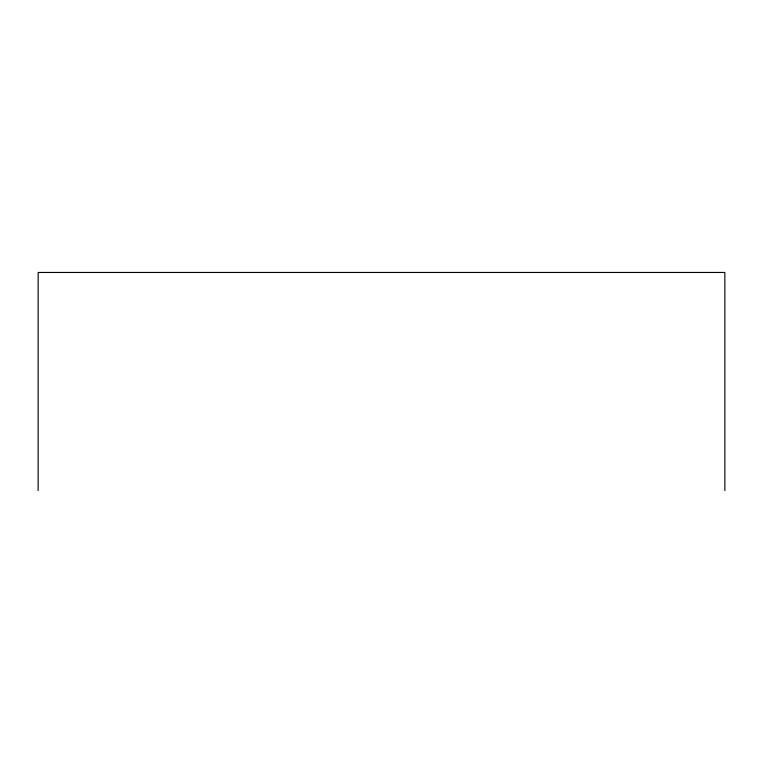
<?xml version="1.0" encoding="UTF-8"?>
<svg xmlns="http://www.w3.org/2000/svg" width="763" height="763" viewBox="0 0 763 763"><rect width="100%" height="100%" fill="white"/><g stroke="black" fill="none" stroke-linecap="round" stroke-linejoin="round"><path stroke-width="1.14" d="M724.85 490.542L724.85 272.458L38.15 272.458L38.15 490.542"/></g></svg>
